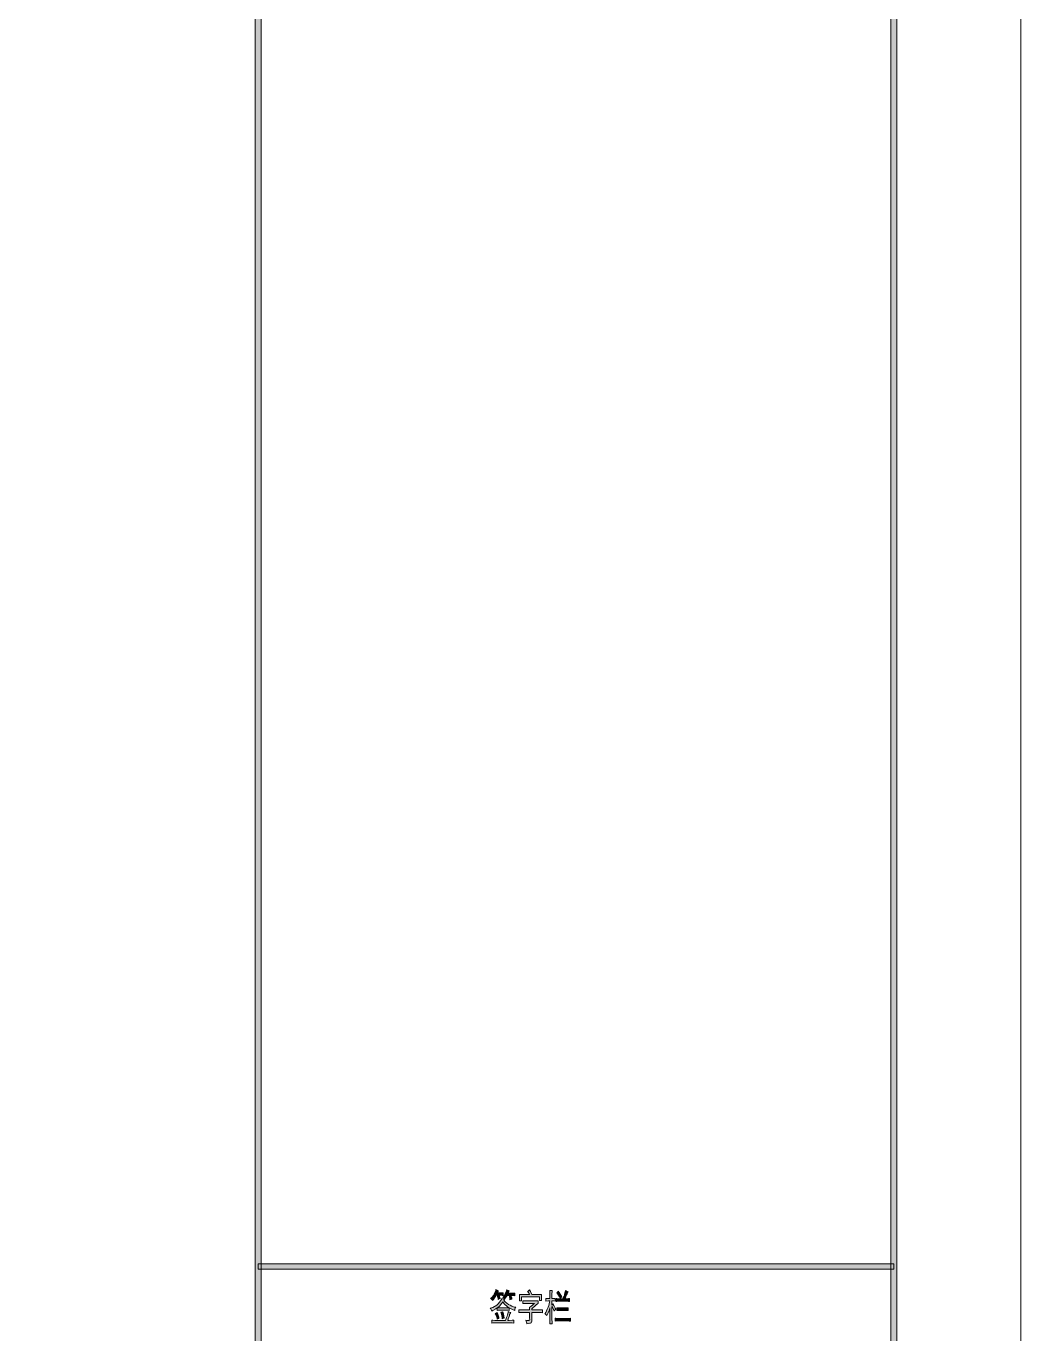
# Model space of a CAD drawing. Header units: millimetres. Extents: x 805 to 6044844, y 120 to 7887884.
# Drawn here: x 6033097 to 6044844, y 7824475 to 7839921 of the extents above; entities that cross this region are included whole.
import ezdxf

# ---------------------------------------------------------------- set-up
doc = ezdxf.new("R2010")
doc.units = ezdxf.units.MM

msp = doc.modelspace()

# ---------------------------------------------------------------- hatches: boundary and pattern name
h = msp.add_hatch(color=0)
h.dxf.hatch_style = 2
h.paths.add_polyline_path([(6043379, 7800257), (6043309, 7800327), (6043309, 7886350), (6043379, 7886420)])
h = msp.add_hatch(color=0)
h.dxf.hatch_style = 2
h.paths.add_polyline_path([(6035873, 7800292), (6035803, 7800292), (6035803, 7886384), (6035873, 7886384)])
h = msp.add_hatch(color=0)
h.dxf.hatch_style = 2
h.paths.add_polyline_path([(6043344, 7825303), (6043344, 7825239), (6035839, 7825239), (6035839, 7825303)])
h = msp.add_hatch(color=0)
h.dxf.hatch_style = 2
h.paths.add_polyline_path([(6038730, 7824929), (6038718, 7824930), (6038695, 7824931), (6038685, 7824931), (6038687, 7824922), (6038693, 7824903), (6038696, 7824894), (6038688, 7824892), (6038676, 7824886), (6038671, 7824882), (6038670, 7824892), (6038665, 7824917), (6038662, 7824931), (6038648, 7824931), (6038637, 7824913), (6038616, 7824882), (6038606, 7824870), (6038601, 7824878), (6038589, 7824889), (6038582, 7824894), (6038597, 7824906), (6038619, 7824933), (6038626, 7824948), (6038633, 7824963), (6038643, 7824989), (6038645, 7824998), (6038652, 7824995), (6038666, 7824989), (6038675, 7824985), (6038670, 7824980), (6038663, 7824967), (6038661, 7824960), (6038700, 7824960), (6038708, 7824960), (6038723, 7824961), (6038730, 7824961)])
h = msp.add_hatch(color=0)
h.dxf.hatch_style = 2
h.paths.add_polyline_path([(6038834, 7824889), (6038828, 7824886), (6038816, 7824879), (6038810, 7824876), (6038809, 7824888), (6038804, 7824914), (6038800, 7824928), (6038776, 7824928), (6038769, 7824916), (6038756, 7824895), (6038751, 7824886), (6038745, 7824892), (6038733, 7824900), (6038726, 7824902), (6038736, 7824913), (6038749, 7824935), (6038755, 7824946), (6038760, 7824958), (6038770, 7824983), (6038774, 7824997), (6038779, 7824993), (6038792, 7824986), (6038800, 7824983), (6038796, 7824977), (6038790, 7824963), (6038788, 7824955), (6038834, 7824955), (6038841, 7824955), (6038858, 7824955), (6038870, 7824957), (6038870, 7824926), (6038853, 7824927), (6038828, 7824928), (6038821, 7824928), (6038824, 7824920), (6038831, 7824901)])
h = msp.add_hatch(color=0)
h.dxf.hatch_style = 2
h.paths.add_polyline_path([(6039041, 7824995), (6039053, 7824974), (6039067, 7824947), (6039070, 7824941), (6039185, 7824941), (6039185, 7824929), (6039184, 7824909), (6039184, 7824902), (6039184, 7824896), (6039185, 7824880), (6039185, 7824869), (6039160, 7824869), (6039160, 7824914), (6038948, 7824914), (6038948, 7824867), (6038923, 7824867), (6038923, 7824879), (6038924, 7824898), (6038924, 7824904), (6038924, 7824911), (6038923, 7824929), (6038923, 7824941), (6039041, 7824941), (6039036, 7824951), (6039025, 7824967), (6039019, 7824975), (6039024, 7824979), (6039035, 7824989)])
h = msp.add_hatch(color=0)
h.dxf.hatch_style = 2
h.paths.add_polyline_path([(6039235, 7824894), (6039243, 7824894), (6039259, 7824893), (6039267, 7824892), (6039283, 7824892), (6039283, 7824933), (6039283, 7824945), (6039282, 7824973), (6039281, 7824989), (6039309, 7824989), (6039308, 7824975), (6039307, 7824947), (6039307, 7824933), (6039307, 7824892), (6039322, 7824892), (6039327, 7824892), (6039338, 7824893), (6039345, 7824894), (6039345, 7824862), (6039343, 7824863), (6039330, 7824864), (6039319, 7824865), (6039307, 7824865), (6039307, 7824814), (6039319, 7824828), (6039329, 7824811), (6039345, 7824780), (6039352, 7824766), (6039347, 7824761), (6039338, 7824750), (6039333, 7824745), (6039326, 7824762), (6039312, 7824789), (6039307, 7824798), (6039307, 7824668), (6039307, 7824650), (6039308, 7824614), (6039309, 7824595), (6039281, 7824595), (6039282, 7824614), (6039283, 7824651), (6039283, 7824668), (6039283, 7824781), (6039276, 7824759), (6039257, 7824714), (6039245, 7824691), (6039239, 7824698), (6039229, 7824709), (6039224, 7824713), (6039234, 7824728), (6039252, 7824766), (6039260, 7824789), (6039268, 7824811), (6039279, 7824849), (6039281, 7824865), (6039265, 7824865), (6039235, 7824862)])
h = msp.add_hatch(color=0)
h.dxf.hatch_style = 2
h.paths.add_polyline_path([(6039499, 7824970), (6039494, 7824964), (6039485, 7824947), (6039480, 7824937), (6039475, 7824927), (6039465, 7824902), (6039460, 7824889), (6039469, 7824889), (6039480, 7824889), (6039502, 7824892), (6039512, 7824892), (6039512, 7824858), (6039502, 7824859), (6039480, 7824860), (6039468, 7824860), (6039399, 7824860), (6039387, 7824860), (6039365, 7824859), (6039356, 7824858), (6039356, 7824892), (6039365, 7824892), (6039387, 7824889), (6039399, 7824889), (6039436, 7824889), (6039440, 7824900), (6039449, 7824922), (6039453, 7824933), (6039456, 7824944), (6039464, 7824973), (6039469, 7824990), (6039475, 7824985), (6039491, 7824975)])
h = msp.add_hatch(color=0)
h.dxf.hatch_style = 2
h.paths.add_polyline_path([(6039383, 7824980), (6039393, 7824965), (6039413, 7824932), (6039424, 7824914), (6039418, 7824910), (6039408, 7824901), (6039403, 7824895), (6039396, 7824911), (6039376, 7824944), (6039365, 7824960), (6039369, 7824963), (6039378, 7824973)])
h = msp.add_hatch(color=0)
h.paths.add_polyline_path([(6038867, 7824752), (6038842, 7824761), (6038809, 7824777), (6038800, 7824783), (6038800, 7824752), (6038789, 7824753), (6038767, 7824754), (6038756, 7824754), (6038707, 7824754), (6038695, 7824754), (6038672, 7824753), (6038659, 7824752), (6038659, 7824781), (6038642, 7824769), (6038610, 7824751), (6038596, 7824745), (6038593, 7824755), (6038585, 7824772), (6038578, 7824779), (6038607, 7824788), (6038654, 7824813), (6038672, 7824830), (6038689, 7824848), (6038711, 7824879), (6038715, 7824892), (6038722, 7824889), (6038737, 7824883), (6038746, 7824880), (6038740, 7824872), (6038756, 7824852), (6038792, 7824822), (6038812, 7824812), (6038832, 7824801), (6038866, 7824791), (6038880, 7824791), (6038874, 7824783), (6038868, 7824763)])
h.paths.add_polyline_path([(6038665, 7824784), (6038675, 7824783), (6038695, 7824783), (6038707, 7824783), (6038756, 7824783), (6038767, 7824783), (6038788, 7824783), (6038797, 7824784), (6038780, 7824794), (6038744, 7824829), (6038725, 7824854), (6038716, 7824836), (6038686, 7824802)])
h = msp.add_hatch(color=0)
h.dxf.hatch_style = 2
h.paths.add_polyline_path([(6039142, 7824864), (6039142, 7824833), (6039137, 7824830), (6039122, 7824819), (6039113, 7824811), (6039104, 7824804), (6039082, 7824784), (6039070, 7824772), (6039070, 7824757), (6039156, 7824757), (6039162, 7824757), (6039183, 7824758), (6039197, 7824759), (6039197, 7824725), (6039183, 7824727), (6039162, 7824728), (6039156, 7824728), (6039070, 7824728), (6039070, 7824642), (6039069, 7824625), (6039061, 7824606), (6039053, 7824603), (6039046, 7824601), (6039024, 7824596), (6039009, 7824595), (6039009, 7824603), (6039004, 7824624), (6039000, 7824636), (6039015, 7824634), (6039033, 7824633), (6039037, 7824635), (6039041, 7824636), (6039044, 7824647), (6039043, 7824658), (6039043, 7824728), (6038954, 7824728), (6038944, 7824728), (6038925, 7824727), (6038915, 7824727), (6038915, 7824759), (6038925, 7824758), (6038944, 7824757), (6038953, 7824757), (6039043, 7824757), (6039043, 7824765), (6039042, 7824779), (6039041, 7824786), (6039046, 7824789), (6039059, 7824799), (6039066, 7824805), (6039073, 7824811), (6039090, 7824826), (6039100, 7824835), (6039002, 7824835), (6038990, 7824835), (6038971, 7824834), (6038964, 7824833), (6038964, 7824865), (6038971, 7824864), (6038989, 7824864), (6039000, 7824864)])
h = msp.add_hatch(color=0)
h.dxf.hatch_style = 2
h.paths.add_polyline_path([(6038643, 7824605), (6038632, 7824605), (6038609, 7824604), (6038598, 7824603), (6038598, 7824636), (6038610, 7824635), (6038632, 7824634), (6038642, 7824634), (6038760, 7824634), (6038763, 7824644), (6038771, 7824669), (6038776, 7824684), (6038781, 7824699), (6038788, 7824727), (6038790, 7824740), (6038797, 7824736), (6038812, 7824729), (6038820, 7824727), (6038816, 7824721), (6038807, 7824704), (6038804, 7824692), (6038800, 7824680), (6038791, 7824651), (6038786, 7824634), (6038803, 7824634), (6038838, 7824635), (6038856, 7824636), (6038856, 7824603), (6038838, 7824604), (6038811, 7824605), (6038803, 7824605)])
h = msp.add_hatch(color=0)
h.dxf.hatch_style = 2
h.paths.add_polyline_path([(6038658, 7824727), (6038666, 7824706), (6038678, 7824673), (6038681, 7824659), (6038676, 7824658), (6038666, 7824652), (6038661, 7824647), (6038658, 7824661), (6038647, 7824694), (6038638, 7824713), (6038641, 7824716), (6038651, 7824723)])
h = msp.add_hatch(color=0)
h.dxf.hatch_style = 2
h.paths.add_polyline_path([(6038719, 7824654), (6038717, 7824669), (6038709, 7824708), (6038704, 7824730), (6038709, 7824731), (6038721, 7824734), (6038726, 7824737), (6038729, 7824727), (6038737, 7824689), (6038742, 7824661), (6038736, 7824660), (6038724, 7824657)])
h = msp.add_hatch(color=0)
h.dxf.hatch_style = 2
h.paths.add_polyline_path([(6039474, 7824658), (6039485, 7824658), (6039510, 7824658), (6039524, 7824659), (6039524, 7824625), (6039510, 7824626), (6039485, 7824628), (6039474, 7824629), (6039375, 7824629), (6039343, 7824625), (6039343, 7824659), (6039351, 7824659), (6039367, 7824658), (6039375, 7824658)])
h = msp.add_hatch(color=0)
h.dxf.hatch_style = 2
h.paths.add_polyline_path([(6039463, 7824781), (6039471, 7824781), (6039489, 7824782), (6039498, 7824783), (6039498, 7824749), (6039489, 7824750), (6039471, 7824752), (6039463, 7824752), (6039403, 7824752), (6039394, 7824752), (6039375, 7824750), (6039366, 7824749), (6039366, 7824783), (6039375, 7824783), (6039394, 7824782), (6039403, 7824781)])

# ---------------------------------------------------------------- linework, layer by layer
at = {"color": 0, "lineweight": 0}
for points in [[(5918705, 7798792), (5918705, 7887884), (6044844, 7887884), (6044844, 7798792)], [(6043379, 7800257), (6043309, 7800327), (6043309, 7886350), (6043379, 7886420)], [(6035873, 7800292), (6035803, 7800292), (6035803, 7886384), (6035873, 7886384)], [(6043344, 7825303), (6043344, 7825239), (6035839, 7825239), (6035839, 7825303)], [(6038730, 7824929), (6038718, 7824930), (6038695, 7824931), (6038685, 7824931), (6038687, 7824922), (6038693, 7824903), (6038696, 7824894), (6038688, 7824892), (6038676, 7824886), (6038671, 7824882), (6038670, 7824892), (6038665, 7824917), (6038662, 7824931), (6038648, 7824931), (6038637, 7824913), (6038616, 7824882), (6038606, 7824870), (6038601, 7824878), (6038589, 7824889), (6038582, 7824894), (6038597, 7824906), (6038619, 7824933), (6038626, 7824948), (6038633, 7824963), (6038643, 7824989), (6038645, 7824998), (6038652, 7824995), (6038666, 7824989), (6038675, 7824985), (6038670, 7824980), (6038663, 7824967), (6038661, 7824960), (6038700, 7824960), (6038708, 7824960), (6038723, 7824961), (6038730, 7824961)], [(6038834, 7824889), (6038828, 7824886), (6038816, 7824879), (6038810, 7824876), (6038809, 7824888), (6038804, 7824914), (6038800, 7824928), (6038776, 7824928), (6038769, 7824916), (6038756, 7824895), (6038751, 7824886), (6038745, 7824892), (6038733, 7824900), (6038726, 7824902), (6038736, 7824913), (6038749, 7824935), (6038755, 7824946), (6038760, 7824958), (6038770, 7824983), (6038774, 7824997), (6038779, 7824993), (6038792, 7824986), (6038800, 7824983), (6038796, 7824977), (6038790, 7824963), (6038788, 7824955), (6038834, 7824955), (6038841, 7824955), (6038858, 7824955), (6038870, 7824957), (6038870, 7824926), (6038853, 7824927), (6038828, 7824928), (6038821, 7824928), (6038824, 7824920), (6038831, 7824901)], [(6039041, 7824995), (6039053, 7824974), (6039067, 7824947), (6039070, 7824941), (6039185, 7824941), (6039185, 7824929), (6039184, 7824909), (6039184, 7824902), (6039184, 7824896), (6039185, 7824880), (6039185, 7824869), (6039160, 7824869), (6039160, 7824914), (6038948, 7824914), (6038948, 7824867), (6038923, 7824867), (6038923, 7824879), (6038924, 7824898), (6038924, 7824904), (6038924, 7824911), (6038923, 7824929), (6038923, 7824941), (6039041, 7824941), (6039036, 7824951), (6039025, 7824967), (6039019, 7824975), (6039024, 7824979), (6039035, 7824989)], [(6039235, 7824894), (6039243, 7824894), (6039259, 7824893), (6039267, 7824892), (6039283, 7824892), (6039283, 7824933), (6039283, 7824945), (6039282, 7824973), (6039281, 7824989), (6039309, 7824989), (6039308, 7824975), (6039307, 7824947), (6039307, 7824933), (6039307, 7824892), (6039322, 7824892), (6039327, 7824892), (6039338, 7824893), (6039345, 7824894), (6039345, 7824862), (6039343, 7824863), (6039330, 7824864), (6039319, 7824865), (6039307, 7824865), (6039307, 7824814), (6039319, 7824828), (6039329, 7824811), (6039345, 7824780), (6039352, 7824766), (6039347, 7824761), (6039338, 7824750), (6039333, 7824745), (6039326, 7824762), (6039312, 7824789), (6039307, 7824798), (6039307, 7824668), (6039307, 7824650), (6039308, 7824614), (6039309, 7824595), (6039281, 7824595), (6039282, 7824614), (6039283, 7824651), (6039283, 7824668), (6039283, 7824781), (6039276, 7824759), (6039257, 7824714), (6039245, 7824691), (6039239, 7824698), (6039229, 7824709), (6039224, 7824713), (6039234, 7824728), (6039252, 7824766), (6039260, 7824789), (6039268, 7824811), (6039279, 7824849), (6039281, 7824865), (6039265, 7824865), (6039235, 7824862)], [(6039499, 7824970), (6039494, 7824964), (6039485, 7824947), (6039480, 7824937), (6039475, 7824927), (6039465, 7824902), (6039460, 7824889), (6039469, 7824889), (6039480, 7824889), (6039502, 7824892), (6039512, 7824892), (6039512, 7824858), (6039502, 7824859), (6039480, 7824860), (6039468, 7824860), (6039399, 7824860), (6039387, 7824860), (6039365, 7824859), (6039356, 7824858), (6039356, 7824892), (6039365, 7824892), (6039387, 7824889), (6039399, 7824889), (6039436, 7824889), (6039440, 7824900), (6039449, 7824922), (6039453, 7824933), (6039456, 7824944), (6039464, 7824973), (6039469, 7824990), (6039475, 7824985), (6039491, 7824975)], [(6039383, 7824980), (6039393, 7824965), (6039413, 7824932), (6039424, 7824914), (6039418, 7824910), (6039408, 7824901), (6039403, 7824895), (6039396, 7824911), (6039376, 7824944), (6039365, 7824960), (6039369, 7824963), (6039378, 7824973)], [(6038867, 7824752), (6038842, 7824761), (6038809, 7824777), (6038800, 7824783), (6038800, 7824752), (6038789, 7824753), (6038767, 7824754), (6038756, 7824754), (6038707, 7824754), (6038695, 7824754), (6038672, 7824753), (6038659, 7824752), (6038659, 7824781), (6038642, 7824769), (6038610, 7824751), (6038596, 7824745), (6038593, 7824755), (6038585, 7824772), (6038578, 7824779), (6038607, 7824788), (6038654, 7824813), (6038672, 7824830), (6038689, 7824848), (6038711, 7824879), (6038715, 7824892), (6038722, 7824889), (6038737, 7824883), (6038746, 7824880), (6038740, 7824872), (6038756, 7824852), (6038792, 7824822), (6038812, 7824812), (6038832, 7824801), (6038866, 7824791), (6038880, 7824791), (6038874, 7824783), (6038868, 7824763)], [(6038665, 7824784), (6038675, 7824783), (6038695, 7824783), (6038707, 7824783), (6038756, 7824783), (6038767, 7824783), (6038788, 7824783), (6038797, 7824784), (6038780, 7824794), (6038744, 7824829), (6038725, 7824854), (6038716, 7824836), (6038686, 7824802)], [(6039142, 7824864), (6039142, 7824833), (6039137, 7824830), (6039122, 7824819), (6039113, 7824811), (6039104, 7824804), (6039082, 7824784), (6039070, 7824772), (6039070, 7824757), (6039156, 7824757), (6039162, 7824757), (6039183, 7824758), (6039197, 7824759), (6039197, 7824725), (6039183, 7824727), (6039162, 7824728), (6039156, 7824728), (6039070, 7824728), (6039070, 7824642), (6039069, 7824625), (6039061, 7824606), (6039053, 7824603), (6039046, 7824601), (6039024, 7824596), (6039009, 7824595), (6039009, 7824603), (6039004, 7824624), (6039000, 7824636), (6039015, 7824634), (6039033, 7824633), (6039037, 7824635), (6039041, 7824636), (6039044, 7824647), (6039043, 7824658), (6039043, 7824728), (6038954, 7824728), (6038944, 7824728), (6038925, 7824727), (6038915, 7824727), (6038915, 7824759), (6038925, 7824758), (6038944, 7824757), (6038953, 7824757), (6039043, 7824757), (6039043, 7824765), (6039042, 7824779), (6039041, 7824786), (6039046, 7824789), (6039059, 7824799), (6039066, 7824805), (6039073, 7824811), (6039090, 7824826), (6039100, 7824835), (6039002, 7824835), (6038990, 7824835), (6038971, 7824834), (6038964, 7824833), (6038964, 7824865), (6038971, 7824864), (6038989, 7824864), (6039000, 7824864)], [(6038643, 7824605), (6038632, 7824605), (6038609, 7824604), (6038598, 7824603), (6038598, 7824636), (6038610, 7824635), (6038632, 7824634), (6038642, 7824634), (6038760, 7824634), (6038763, 7824644), (6038771, 7824669), (6038776, 7824684), (6038781, 7824699), (6038788, 7824727), (6038790, 7824740), (6038797, 7824736), (6038812, 7824729), (6038820, 7824727), (6038816, 7824721), (6038807, 7824704), (6038804, 7824692), (6038800, 7824680), (6038791, 7824651), (6038786, 7824634), (6038803, 7824634), (6038838, 7824635), (6038856, 7824636), (6038856, 7824603), (6038838, 7824604), (6038811, 7824605), (6038803, 7824605)], [(6038658, 7824727), (6038666, 7824706), (6038678, 7824673), (6038681, 7824659), (6038676, 7824658), (6038666, 7824652), (6038661, 7824647), (6038658, 7824661), (6038647, 7824694), (6038638, 7824713), (6038641, 7824716), (6038651, 7824723)], [(6038719, 7824654), (6038717, 7824669), (6038709, 7824708), (6038704, 7824730), (6038709, 7824731), (6038721, 7824734), (6038726, 7824737), (6038729, 7824727), (6038737, 7824689), (6038742, 7824661), (6038736, 7824660), (6038724, 7824657)], [(6039474, 7824658), (6039485, 7824658), (6039510, 7824658), (6039524, 7824659), (6039524, 7824625), (6039510, 7824626), (6039485, 7824628), (6039474, 7824629), (6039375, 7824629), (6039343, 7824625), (6039343, 7824659), (6039351, 7824659), (6039367, 7824658), (6039375, 7824658)], [(6039463, 7824781), (6039471, 7824781), (6039489, 7824782), (6039498, 7824783), (6039498, 7824749), (6039489, 7824750), (6039471, 7824752), (6039463, 7824752), (6039403, 7824752), (6039394, 7824752), (6039375, 7824750), (6039366, 7824749), (6039366, 7824783), (6039375, 7824783), (6039394, 7824782), (6039403, 7824781)]]:
    msp.add_lwpolyline(points, close=True, dxfattribs=at)

doc.saveas('drawing.dxf')
